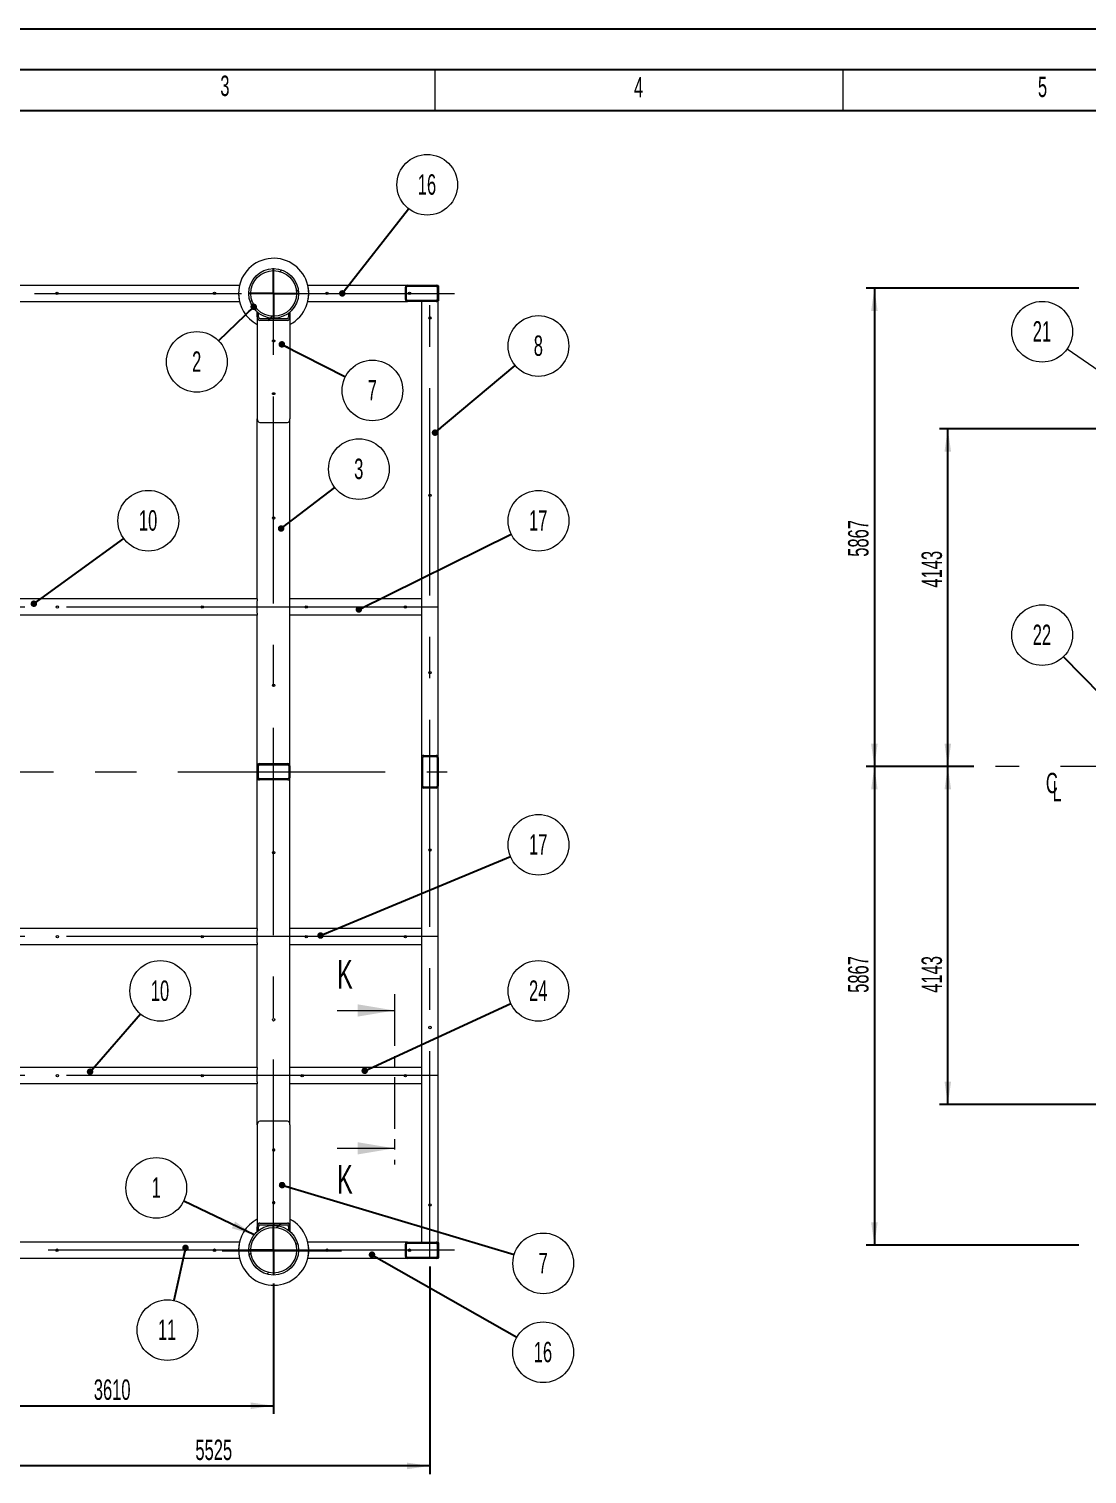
# Paper-space layout 'Sheet3' of a CAD drawing. Header units: millimetres. Extents: x 0 to 420, y 0 to 300.
# Drawn here: x 115.2 to 244.9, y 119.8 to 297 of the extents above; entities that cross this region are included whole.
import ezdxf

# ---------------------------------------------------------------- set-up
doc = ezdxf.new("R2010")
doc.units = ezdxf.units.MM
doc.linetypes.add('CENTER', pattern=[10.16, 6.35, -1.27, 1.27, -1.27])
doc.linetypes.add('CENTERX2', pattern=[20.32, 12.7, -2.54, 2.54, -2.54])
doc.layers.add('BORDER', color=7, linetype='Continuous')
doc.layers.add('DIMS', color=7, linetype='Continuous')
doc.styles.add('SLDTEXTSTYLE0', font='TXT', dxfattribs={"width": 0.605})
doc.dimstyles.new('SLDDIMSTYLE0', dxfattribs={"dimtxt": 0.18, "dimasz": 0.8, "dimexe": 0, "dimexo": 0.0625, "dimgap": 0, "dimtad": 0, "dimtih": 1, "dimtoh": 1, "dimdec": 0, "dimrnd": 1e-09, "dimzin": 0, "dimdsep": 46, "dimtxsty": 'Standard', "dimblk1": 'DOT', "dimblk2": 'DOT', "dimsah": 1, "dimcen": 0.09, "dimadec": 0, "dimazin": 0, "dimtfac": 0.8, "dimtdec": 0, "dimtofl": 0, "dimtmove": 0, "dimatfit": 3, "dimldrblk": 'DOT', "dimfxl": 1, "dimfrac": 2, "dimtolj": 1, "dimtzin": 0, "dimarcsym": 0})
doc.dimstyles.new('SLDDIMSTYLE2', dxfattribs={"dimtxt": 2.5, "dimasz": 2.8, "dimexe": 0, "dimexo": 0.0625, "dimtad": 1, "dimdec": 0, "dimlfac": 100, "dimrnd": 1e-09, "dimzin": 12, "dimdsep": 46, "dimtxsty": 'SLDTEXTSTYLE0', "dimsah": 1, "dimcen": 0.09, "dimadec": 0, "dimazin": 3, "dimtfac": 1, "dimtdec": 0, "dimtofl": 0, "dimtmove": 0, "dimatfit": 3, "dimfxl": 1, "dimfrac": 2, "dimtolj": 1, "dimtzin": 12, "dimarcsym": 0})
doc.dimstyles.new('SLDDIMSTYLE4', dxfattribs={"dimtxt": 0.18, "dimasz": 2.8, "dimexe": 0, "dimexo": 0.0625, "dimgap": 0, "dimtad": 0, "dimtih": 1, "dimtoh": 1, "dimdec": 0, "dimrnd": 1e-09, "dimzin": 0, "dimdsep": 46, "dimtxsty": 'Standard', "dimsah": 1, "dimcen": 0.09, "dimadec": 0, "dimazin": 0, "dimtfac": 2.8, "dimtdec": 0, "dimtofl": 0, "dimtmove": 0, "dimatfit": 3, "dimfxl": 1, "dimfrac": 2, "dimtolj": 1, "dimtzin": 0, "dimarcsym": 0})

# ---------------------------------------------------------------- blocks, each defined once
blk = doc.blocks.new('_D_37')
at = {"layer": 'DIMS', "transparency": 16777216}
for p, q in [((109.1, 146.26), (109.1, 127.21)), ((145.2, 143.2), (145.2, 127.21)), ((109.1, 128.21), (145.2, 128.21))]:
    blk.add_line(p, q, dxfattribs=at)
for points in [[(109.1, 128.21), (111.9, 127.81), (111.9, 128.61)], [(145.2, 128.21), (142.4, 128.61), (142.4, 127.81)]]:
    blk.add_solid(points, dxfattribs=at)
at = {"layer": 'DIMS', "transparency": 16777216, "insert": (123.16, 131.43), "char_height": 2.5, "attachment_point": 1, "style": 'SLDTEXTSTYLE0'}
blk.add_mtext('3610', dxfattribs=at)
blk = doc.blocks.new('_D_39')
at = {"layer": 'DIMS', "transparency": 16777216}
for p, q in [((109.1, 146.26), (109.1, 119.83)), ((164.35, 145.27), (164.35, 119.83)), ((164.35, 120.83), (109.1, 120.83))]:
    blk.add_line(p, q, dxfattribs=at)
for points in [[(109.1, 120.83), (111.9, 120.43), (111.9, 121.23)], [(164.35, 120.83), (161.55, 121.23), (161.55, 120.43)]]:
    blk.add_solid(points, dxfattribs=at)
at = {"layer": 'DIMS', "transparency": 16777216, "insert": (135.61, 124.05), "char_height": 2.5, "attachment_point": 1, "style": 'SLDTEXTSTYLE0'}
blk.add_mtext('5525', dxfattribs=at)
blk = doc.blocks.new('SW_NOTE_0_227')
at = {"color": 0, "linetype": 'Continuous', "lineweight": 0}
blk.add_circle((2.29, 2.93), 3.72, dxfattribs=at)
at = {"color": 0, "linetype": 'Continuous', "lineweight": 0, "insert": (2.26, 4.22), "char_height": 2.5, "attachment_point": 2, "style": 'SLDTEXTSTYLE0'}
blk.add_mtext('16', dxfattribs=at)
blk = doc.blocks.new('_Dot')
at = {"color": 0, "linetype": 'ByBlock', "lineweight": -2}
blk.add_line((-0.5, 0), (-1, 0), dxfattribs=at)
at = {"color": 0, "linetype": 'ByBlock', "const_width": 0.5}
blk.add_lwpolyline([(-0.25, 0, 1), (0.25, 0, 1)], format="xyb", close=True, dxfattribs=at)
blk = doc.blocks.new('SW_NOTE_0_230')
at = {"color": 0, "linetype": 'Continuous', "lineweight": 0}
blk.add_circle((3.23, -1.84), 3.72, dxfattribs=at)
at = {"color": 0, "linetype": 'Continuous', "lineweight": 0, "insert": (3.2, -0.56), "char_height": 2.5, "attachment_point": 2, "style": 'SLDTEXTSTYLE0'}
blk.add_mtext('16', dxfattribs=at)
blk = doc.blocks.new('SW_NOTE_0_231')
at = {"color": 0, "linetype": 'Continuous', "lineweight": 0}
blk.add_circle((2.85, 2.39), 3.72, dxfattribs=at)
at = {"color": 0, "linetype": 'Continuous', "lineweight": 0, "insert": (2.84, 3.68), "char_height": 2.5, "attachment_point": 2, "style": 'SLDTEXTSTYLE0'}
blk.add_mtext('8', dxfattribs=at)
blk = doc.blocks.new('SW_NOTE_0_233')
at = {"color": 0, "linetype": 'Continuous', "lineweight": 0}
blk.add_circle((3.32, -1.69), 3.72, dxfattribs=at)
at = {"color": 0, "linetype": 'Continuous', "lineweight": 0, "insert": (3.3, -0.41), "char_height": 2.5, "attachment_point": 2, "style": 'SLDTEXTSTYLE0'}
blk.add_mtext('7', dxfattribs=at)
blk = doc.blocks.new('SW_NOTE_0_235')
at = {"color": 0, "linetype": 'Continuous', "lineweight": 0}
blk.add_circle((-0.8, -3.64), 3.72, dxfattribs=at)
at = {"color": 0, "linetype": 'Continuous', "lineweight": 0, "insert": (-0.84, -2.35), "char_height": 2.5, "attachment_point": 2, "style": 'SLDTEXTSTYLE0'}
blk.add_mtext('11', dxfattribs=at)
blk = doc.blocks.new('SW_NOTE_0_237')
at = {"color": 0, "linetype": 'Continuous', "lineweight": 0}
blk.add_circle((3.57, -1.07), 3.72, dxfattribs=at)
at = {"color": 0, "linetype": 'Continuous', "lineweight": 0, "insert": (3.55, 0.21), "char_height": 2.5, "attachment_point": 2, "style": 'SLDTEXTSTYLE0'}
blk.add_mtext('7', dxfattribs=at)
blk = doc.blocks.new('SW_NOTE_0_240')
at = {"color": 0, "linetype": 'Continuous', "lineweight": 0}
blk.add_circle((3.01, 2.19), 3.72, dxfattribs=at)
at = {"color": 0, "linetype": 'Continuous', "lineweight": 0, "insert": (2.98, 3.47), "char_height": 2.5, "attachment_point": 2, "style": 'SLDTEXTSTYLE0'}
blk.add_mtext('10', dxfattribs=at)
blk = doc.blocks.new('SW_NOTE_0_242')
at = {"color": 0, "linetype": 'Continuous', "lineweight": 0}
blk.add_circle((2.44, 2.81), 3.72, dxfattribs=at)
at = {"color": 0, "linetype": 'Continuous', "lineweight": 0, "insert": (2.41, 4.09), "char_height": 2.5, "attachment_point": 2, "style": 'SLDTEXTSTYLE0'}
blk.add_mtext('10', dxfattribs=at)
blk = doc.blocks.new('SW_NOTE_0_244')
at = {"color": 0, "linetype": 'Continuous', "lineweight": 0}
blk.add_circle((3.44, 1.43), 3.72, dxfattribs=at)
at = {"color": 0, "linetype": 'Continuous', "lineweight": 0, "insert": (3.4, 2.72), "char_height": 2.5, "attachment_point": 2, "style": 'SLDTEXTSTYLE0'}
blk.add_mtext('17', dxfattribs=at)
blk = doc.blocks.new('SW_NOTE_0_249')
at = {"color": 0, "linetype": 'Continuous', "lineweight": 0}
blk.add_circle((-2.67, -2.59), 3.72, dxfattribs=at)
at = {"color": 0, "linetype": 'Continuous', "lineweight": 0, "insert": (-2.69, -1.31), "char_height": 2.5, "attachment_point": 2, "style": 'SLDTEXTSTYLE0'}
blk.add_mtext('2', dxfattribs=at)
blk = doc.blocks.new('SW_NOTE_0_251')
at = {"color": 0, "linetype": 'Continuous', "lineweight": 0}
blk.add_circle((-3.36, 1.61), 3.72, dxfattribs=at)
at = {"color": 0, "linetype": 'Continuous', "lineweight": 0, "insert": (-3.37, 2.9), "char_height": 2.5, "attachment_point": 2, "style": 'SLDTEXTSTYLE0'}
blk.add_mtext('1', dxfattribs=at)
blk = doc.blocks.new('SW_NOTE_0_253')
at = {"color": 0, "linetype": 'Continuous', "lineweight": 0}
blk.add_circle((3.38, 1.56), 3.72, dxfattribs=at)
at = {"color": 0, "linetype": 'Continuous', "lineweight": 0, "insert": (3.35, 2.84), "char_height": 2.5, "attachment_point": 2, "style": 'SLDTEXTSTYLE0'}
blk.add_mtext('24', dxfattribs=at)
blk = doc.blocks.new('SW_NOTE_0_254')
at = {"color": 0, "linetype": 'Continuous', "lineweight": 0}
blk.add_circle((3.34, 1.65), 3.72, dxfattribs=at)
at = {"color": 0, "linetype": 'Continuous', "lineweight": 0, "insert": (3.3, 2.93), "char_height": 2.5, "attachment_point": 2, "style": 'SLDTEXTSTYLE0'}
blk.add_mtext('17', dxfattribs=at)
blk = doc.blocks.new('SW_NOTE_0_256')
at = {"color": 0, "linetype": 'Continuous', "lineweight": 0}
blk.add_circle((2.96, 2.26), 3.72, dxfattribs=at)
at = {"color": 0, "linetype": 'Continuous', "lineweight": 0, "insert": (2.94, 3.54), "char_height": 2.5, "attachment_point": 2, "style": 'SLDTEXTSTYLE0'}
blk.add_mtext('3', dxfattribs=at)
blk = doc.blocks.new('SW_CENTERMARKSYMBOL_7')
at = {"layer": 'DIMS', "color": 0}
for p, q in [((0, 0.05), (0, 3.075)), ((-0.05, 0), (-3.075, 0)), ((0, 0), (-0.025, 0)), ((0, 0), (0, 0.025)), ((0, 0), (0, -0.025)), ((0, 0), (0.025, 0)), ((0.05, 0), (3.075, 0)), ((0, -0.05), (0, -3.075))]:
    blk.add_line(p, q, dxfattribs=at)
blk = doc.blocks.new('SW_CENTERMARKSYMBOL_9')
at = {"layer": 'DIMS', "color": 0}
for p, q in [((0, 0.05), (0, 3.075)), ((-0.05, 0), (-3.075, 0)), ((0, 0), (-0.025, 0)), ((0, 0), (0, 0.025)), ((0, 0), (0, -0.025)), ((0, 0), (0.025, 0)), ((0.05, 0), (3.075, 0)), ((0, -0.05), (0, -3.075))]:
    blk.add_line(p, q, dxfattribs=at)
blk = doc.blocks.new('_D_46')
at = {"layer": 'DIMS', "transparency": 16777216}
for p, q in [((243.88, 265.22), (217.82, 265.22)), ((218.82, 265.22), (218.82, 206.56)), ((231.02, 206.56), (217.82, 206.56))]:
    blk.add_line(p, q, dxfattribs=at)
for points in [[(218.82, 265.22), (218.42, 262.42), (219.22, 262.42)], [(218.82, 206.56), (219.22, 209.36), (218.42, 209.36)]]:
    blk.add_solid(points, dxfattribs=at)
at = {"layer": 'DIMS', "transparency": 16777216, "insert": (215.6, 232.29), "char_height": 2.5, "attachment_point": 1, "rotation": 90, "style": 'SLDTEXTSTYLE0'}
blk.add_mtext('5867', dxfattribs=at)
blk = doc.blocks.new('_D_47')
at = {"layer": 'DIMS', "transparency": 16777216}
for p, q in [((231.02, 206.56), (217.82, 206.56)), ((218.82, 206.56), (218.82, 147.89)), ((243.88, 147.89), (217.82, 147.89))]:
    blk.add_line(p, q, dxfattribs=at)
for points in [[(218.82, 206.56), (218.42, 203.76), (219.22, 203.76)], [(218.82, 147.89), (219.22, 150.69), (218.42, 150.69)]]:
    blk.add_solid(points, dxfattribs=at)
at = {"layer": 'DIMS', "transparency": 16777216, "insert": (215.6, 178.83), "char_height": 2.5, "attachment_point": 1, "rotation": 90, "style": 'SLDTEXTSTYLE0'}
blk.add_mtext('5867', dxfattribs=at)
blk = doc.blocks.new('_D_48')
at = {"layer": 'DIMS', "transparency": 16777216}
for p, q in [((266.05, 247.99), (226.82, 247.99)), ((227.82, 206.56), (227.82, 247.99)), ((231.02, 206.56), (226.82, 206.56))]:
    blk.add_line(p, q, dxfattribs=at)
for points in [[(227.82, 247.99), (227.42, 245.19), (228.22, 245.19)], [(227.82, 206.56), (228.22, 209.36), (227.42, 209.36)]]:
    blk.add_solid(points, dxfattribs=at)
at = {"layer": 'DIMS', "transparency": 16777216, "insert": (224.6, 228.51), "char_height": 2.5, "attachment_point": 1, "rotation": 90, "style": 'SLDTEXTSTYLE0'}
blk.add_mtext('4143', dxfattribs=at)
blk = doc.blocks.new('_D_49')
at = {"layer": 'DIMS', "transparency": 16777216}
for p, q in [((231.02, 206.56), (226.82, 206.56)), ((227.82, 165.13), (227.82, 206.56)), ((266.05, 165.13), (226.82, 165.13))]:
    blk.add_line(p, q, dxfattribs=at)
for points in [[(227.82, 206.56), (227.42, 203.76), (228.22, 203.76)], [(227.82, 165.13), (228.22, 167.93), (227.42, 167.93)]]:
    blk.add_solid(points, dxfattribs=at)
at = {"layer": 'DIMS', "transparency": 16777216, "insert": (224.6, 178.84), "char_height": 2.5, "attachment_point": 1, "rotation": 90, "style": 'SLDTEXTSTYLE0'}
blk.add_mtext('4143', dxfattribs=at)
blk = doc.blocks.new('SW_NOTE_0_259')
at = {"color": 0, "linetype": 'Continuous', "lineweight": 0}
blk.add_circle((-3.07, 2.11), 3.72, dxfattribs=at)
at = {"color": 0, "linetype": 'Continuous', "lineweight": 0, "insert": (-3.1, 3.4), "char_height": 2.5, "attachment_point": 2, "style": 'SLDTEXTSTYLE0'}
blk.add_mtext('21', dxfattribs=at)
blk = doc.blocks.new('SW_NOTE_0_263')
at = {"color": 0, "linetype": 'Continuous', "lineweight": 0}
blk.add_circle((-2.61, 2.66), 3.72, dxfattribs=at)
at = {"color": 0, "linetype": 'Continuous', "lineweight": 0, "insert": (-2.64, 3.94), "char_height": 2.5, "attachment_point": 2, "style": 'SLDTEXTSTYLE0'}
blk.add_mtext('22', dxfattribs=at)
blk = doc.blocks.new('SW_SYMBOL_MOD_CL')
at = {"layer": 'DIMS', "color": 0, "char_height": 776, "attachment_point": 5, "style": 'SLDTEXTSTYLE0'}
for s, insert in [('C', (400, 600)), ('L', (600, 300))]:
    blk.add_mtext(s, dxfattribs=dict(at, insert=insert))

psp = doc.layouts.new('Sheet3')

# ---------------------------------------------------------------- hatches: boundary and pattern name
at = {"linetype": 'Continuous', "lineweight": 18}
h = psp.add_hatch(dxfattribs=at)
h.set_pattern_fill('ANSI31', style=0)
edge = h.paths.add_edge_path(flags=0)
edge.add_arc((145.199, 264.574), 3.05, 0, 360)
edge = h.paths.add_edge_path(flags=0)
edge.add_arc((145.199, 264.574), 2.8, 0, 360)
h = psp.add_hatch(dxfattribs=at)
h.set_pattern_fill('ANSI31', style=0)
edge = h.paths.add_edge_path(flags=0)
edge.add_arc((161.599, 263.824), 0.25, 180, 270)
edge.add_line((161.599, 263.574), (165.099, 263.574))
edge.add_arc((165.099, 263.824), 0.25, 270, 360)
edge.add_line((165.349, 263.824), (165.349, 265.324))
edge.add_arc((165.099, 265.324), 0.25, 0, 90)
edge.add_line((165.099, 265.574), (161.599, 265.574))
edge.add_arc((161.599, 265.324), 0.25, 90, 180)
edge.add_line((161.349, 265.324), (161.349, 263.824))
edge = h.paths.add_edge_path(flags=0)
edge.add_line((161.474, 263.824), (161.474, 265.324))
edge.add_arc((161.599, 265.324), 0.125, 90, 180, ccw=False)
edge.add_line((161.599, 265.449), (165.099, 265.449))
edge.add_arc((165.099, 265.324), 0.125, 0, 90, ccw=False)
edge.add_line((165.224, 265.324), (165.224, 263.824))
edge.add_arc((165.099, 263.824), 0.125, 270, 360, ccw=False)
edge.add_line((165.099, 263.699), (161.599, 263.699))
edge.add_arc((161.599, 263.824), 0.125, 180, 270, ccw=False)
h = psp.add_hatch(dxfattribs=at)
h.set_pattern_fill('ANSI31', style=0)
edge = h.paths.add_edge_path(flags=0)
edge.add_ellipse((143.519, 261.692), major_axis=(0, -0.226), ratio=0.7071068, start_angle=270, end_angle=360, ccw=False)
edge.add_line((143.359, 261.692), (143.359, 262.141))
edge.add_arc((145.199, 264.574), 3.05, 229.02439, 232.89492, ccw=False)
edge.add_line((143.199, 262.271), (143.199, 261.692))
edge.add_ellipse((143.519, 261.692), major_axis=(0, -0.453), ratio=0.7071068, start_angle=270, end_angle=360)
edge.add_line((143.519, 261.239), (146.879, 261.239))
edge.add_ellipse((146.879, 261.692), major_axis=(0, -0.453), ratio=0.7071068, start_angle=0, end_angle=90)
edge.add_line((147.199, 261.692), (147.199, 262.271))
edge.add_arc((145.199, 264.574), 3.05, 307.10508, 310.97561, ccw=False)
edge.add_line((147.039, 262.141), (147.039, 261.692))
edge.add_ellipse((146.879, 261.692), major_axis=(0, -0.226), ratio=0.7071068, start_angle=0, end_angle=90, ccw=False)
edge.add_line((146.879, 261.465), (143.519, 261.465))
h = psp.add_hatch(dxfattribs=at)
h.set_pattern_fill('ANSI31', style=0)
edge = h.paths.add_edge_path(flags=0)
edge.add_arc((165.099, 207.674), 0.25, 0, 90)
edge.add_line((165.099, 207.924), (163.599, 207.924))
edge.add_arc((163.599, 207.674), 0.25, 90, 180)
edge.add_line((163.349, 207.674), (163.349, 204.174))
edge.add_arc((163.599, 204.174), 0.25, 180, 270)
edge.add_line((163.599, 203.924), (165.099, 203.924))
edge.add_arc((165.099, 204.174), 0.25, 270, 360)
edge.add_line((165.349, 204.174), (165.349, 207.674))
edge = h.paths.add_edge_path(flags=0)
edge.add_line((163.474, 204.174), (163.474, 207.674))
edge.add_arc((163.599, 207.674), 0.125, 90, 180, ccw=False)
edge.add_line((163.599, 207.799), (165.099, 207.799))
edge.add_arc((165.099, 207.674), 0.125, 0, 90, ccw=False)
edge.add_line((165.224, 207.674), (165.224, 204.174))
edge.add_arc((165.099, 204.174), 0.125, 270, 360, ccw=False)
edge.add_line((165.099, 204.049), (163.599, 204.049))
edge.add_arc((163.599, 204.174), 0.125, 180, 270, ccw=False)
h = psp.add_hatch(dxfattribs=at)
h.set_pattern_fill('ANSI31', style=0)
edge = h.paths.add_edge_path(flags=0)
edge.add_arc((143.449, 205.174), 0.25, 180, 270)
edge.add_line((143.449, 204.924), (146.949, 204.924))
edge.add_arc((146.949, 205.174), 0.25, 270, 360)
edge.add_line((147.199, 205.174), (147.199, 206.674))
edge.add_arc((146.949, 206.674), 0.25, 0, 90)
edge.add_line((146.949, 206.924), (143.449, 206.924))
edge.add_arc((143.449, 206.674), 0.25, 90, 180)
edge.add_line((143.199, 206.674), (143.199, 205.174))
edge = h.paths.add_edge_path(flags=0)
edge.add_line((143.324, 205.174), (143.324, 206.674))
edge.add_arc((143.449, 206.674), 0.125, 90, 180, ccw=False)
edge.add_line((143.449, 206.799), (146.949, 206.799))
edge.add_arc((146.949, 206.674), 0.125, 0, 90, ccw=False)
edge.add_line((147.074, 206.674), (147.074, 205.174))
edge.add_arc((146.949, 205.174), 0.125, 270, 360, ccw=False)
edge.add_line((146.949, 205.049), (143.449, 205.049))
edge.add_arc((143.449, 205.174), 0.125, 180, 270, ccw=False)
h = psp.add_hatch(dxfattribs=at)
h.set_pattern_fill('ANSI31', style=0)
edge = h.paths.add_edge_path(flags=0)
edge.add_ellipse((146.879, 150.156), major_axis=(0, -0.226), ratio=0.7071068, start_angle=90, end_angle=180, ccw=False)
edge.add_line((147.039, 150.156), (147.039, 149.706))
edge.add_arc((145.199, 147.274), 3.05, 49.02439, 52.89492, ccw=False)
edge.add_line((147.199, 149.576), (147.199, 150.156))
edge.add_ellipse((146.879, 150.156), major_axis=(0, -0.453), ratio=0.7071068, start_angle=90, end_angle=180)
edge.add_line((146.879, 150.608), (143.519, 150.608))
edge.add_ellipse((143.519, 150.156), major_axis=(0, -0.453), ratio=0.7071068, start_angle=180, end_angle=270)
edge.add_line((143.199, 150.156), (143.199, 149.576))
edge.add_arc((145.199, 147.274), 3.05, 127.10508, 130.97561, ccw=False)
edge.add_line((143.359, 149.706), (143.359, 150.156))
edge.add_ellipse((143.519, 150.156), major_axis=(0, -0.226), ratio=0.7071068, start_angle=180, end_angle=270, ccw=False)
edge.add_line((143.519, 150.382), (146.879, 150.382))
h = psp.add_hatch(dxfattribs=at)
h.set_pattern_fill('ANSI31', style=0)
edge = h.paths.add_edge_path(flags=0)
edge.add_arc((145.199, 147.274), 3.05, 0, 360)
edge = h.paths.add_edge_path(flags=0)
edge.add_arc((145.199, 147.274), 2.8, 0, 360)
h = psp.add_hatch(dxfattribs=at)
h.set_pattern_fill('ANSI31', style=0)
edge = h.paths.add_edge_path(flags=0)
edge.add_arc((161.599, 146.524), 0.25, 180, 270)
edge.add_line((161.599, 146.274), (165.099, 146.274))
edge.add_arc((165.099, 146.524), 0.25, 270, 360)
edge.add_line((165.349, 146.524), (165.349, 148.024))
edge.add_arc((165.099, 148.024), 0.25, 0, 90)
edge.add_line((165.099, 148.274), (161.599, 148.274))
edge.add_arc((161.599, 148.024), 0.25, 90, 180)
edge.add_line((161.349, 148.024), (161.349, 146.524))
edge = h.paths.add_edge_path(flags=0)
edge.add_line((161.474, 146.524), (161.474, 148.024))
edge.add_arc((161.599, 148.024), 0.125, 90, 180, ccw=False)
edge.add_line((161.599, 148.149), (165.099, 148.149))
edge.add_arc((165.099, 148.024), 0.125, 0, 90, ccw=False)
edge.add_line((165.224, 148.024), (165.224, 146.524))
edge.add_arc((165.099, 146.524), 0.125, 270, 360, ccw=False)
edge.add_line((165.099, 146.399), (161.599, 146.399))
edge.add_arc((161.599, 146.524), 0.125, 180, 270, ccw=False)

# ---------------------------------------------------------------- linework, layer by layer
at = {"color": 7, "linetype": 'Continuous', "lineweight": 18}
for p, q in [((110.849, 265.574), (141.017, 265.574)), ((140.965, 265.324), (140.967, 265.335)), ((149.381, 265.574), (161.599, 265.574)), ((161.349, 263.824), (161.349, 265.324)), ((161.474, 263.824), (161.474, 265.324)), ((161.599, 265.574), (165.099, 265.574)), ((161.599, 265.449), (165.099, 265.449)), ((165.099, 265.574), (165.349, 265.574)), ((165.224, 265.324), (165.224, 263.824)), ((165.349, 265.324), (165.349, 265.574)), ((165.409, 265.494), (165.349, 265.494)), ((165.349, 265.324), (165.349, 263.824)), ((165.409, 265.494), (165.409, 265.294)), ((165.409, 265.294), (165.409, 263.854)), ((110.849, 263.574), (141.017, 263.574)), ((143.199, 261.692), (143.199, 262.271)), ((147.199, 262.271), (147.199, 261.692)), ((149.381, 263.574), (161.599, 263.574)), ((165.099, 263.699), (161.599, 263.699)), ((165.099, 263.574), (161.599, 263.574)), ((163.349, 227.124), (163.349, 263.574)), ((165.349, 263.574), (165.099, 263.574)), ((165.349, 263.574), (165.349, 263.824)), ((165.409, 263.654), (165.349, 263.654)), ((165.349, 207.674), (165.349, 263.574)), ((165.409, 263.854), (165.409, 263.654)), ((143.199, 261.692), (143.199, 249.198)), ((143.359, 261.692), (143.359, 262.141)), ((146.879, 261.465), (143.519, 261.465)), ((146.879, 261.239), (143.519, 261.239)), ((147.039, 262.141), (147.039, 261.692)), ((147.199, 261.692), (147.199, 249.198)), ((143.199, 227.124), (143.199, 249.198)), ((143.519, 248.745), (146.879, 248.745)), ((147.199, 227.124), (147.199, 249.198)), ((143.199, 227.124), (92.339, 227.124)), ((143.199, 227.124), (143.199, 226.874)), ((143.199, 225.374), (143.199, 226.874)), ((163.349, 227.124), (147.199, 227.124)), ((147.199, 226.874), (147.199, 227.124)), ((147.199, 225.374), (147.199, 226.874)), ((163.349, 226.874), (163.349, 227.124)), ((163.349, 225.374), (163.349, 226.874)), ((143.199, 225.124), (92.339, 225.124)), ((143.199, 225.374), (143.199, 225.124)), ((143.199, 206.674), (143.199, 225.124)), ((147.199, 225.124), (147.199, 225.374)), ((147.199, 206.674), (147.199, 225.124)), ((163.349, 225.124), (147.199, 225.124)), ((163.349, 225.124), (163.349, 225.374)), ((163.349, 207.674), (163.349, 225.124)), ((163.349, 204.174), (163.349, 207.674)), ((163.474, 204.174), (163.474, 207.674)), ((163.599, 207.924), (165.099, 207.924)), ((163.599, 207.799), (165.099, 207.799)), ((165.224, 207.674), (165.224, 204.174)), ((165.349, 207.674), (165.349, 204.174)), ((143.199, 205.174), (143.199, 206.674)), ((143.324, 205.174), (143.324, 206.674)), ((143.449, 206.924), (146.949, 206.924)), ((143.449, 206.799), (146.949, 206.799)), ((147.074, 206.674), (147.074, 205.174)), ((147.199, 206.674), (147.199, 205.174)), ((143.199, 186.724), (143.199, 205.174)), ((146.949, 205.049), (143.449, 205.049)), ((146.949, 204.924), (143.449, 204.924)), ((147.199, 186.724), (147.199, 205.174)), ((163.349, 186.724), (163.349, 204.174)), ((165.099, 204.049), (163.599, 204.049)), ((165.099, 203.924), (163.599, 203.924)), ((165.349, 148.274), (165.349, 204.174)), ((143.199, 186.724), (92.339, 186.724)), ((143.199, 186.724), (143.199, 186.474)), ((143.199, 184.974), (143.199, 186.474)), ((163.349, 186.724), (147.199, 186.724)), ((147.199, 186.474), (147.199, 186.724)), ((147.199, 184.974), (147.199, 186.474)), ((163.349, 186.474), (163.349, 186.724)), ((163.349, 184.974), (163.349, 186.474)), ((143.199, 184.724), (92.339, 184.724)), ((143.199, 184.974), (143.199, 184.724)), ((143.199, 169.674), (143.199, 184.724)), ((147.199, 184.724), (147.199, 184.974)), ((147.199, 162.65), (147.199, 184.724)), ((163.349, 184.724), (147.199, 184.724)), ((163.349, 184.724), (163.349, 184.974)), ((163.349, 148.274), (163.349, 184.724)), ((152.995, 176.665), (159.995, 176.665)), ((143.199, 169.674), (92.339, 169.674)), ((143.199, 169.674), (143.199, 169.424)), ((143.199, 167.924), (143.199, 169.424)), ((163.349, 169.674), (147.199, 169.674)), ((143.199, 167.674), (92.339, 167.674)), ((143.199, 167.924), (143.199, 167.674)), ((143.199, 162.65), (143.199, 167.674)), ((163.349, 167.674), (147.199, 167.674)), ((146.879, 163.102), (143.519, 163.102)), ((143.199, 162.65), (143.199, 150.156)), ((147.199, 162.65), (147.199, 150.156)), ((152.995, 159.766), (159.995, 159.766)), ((143.519, 150.608), (146.879, 150.608)), ((143.199, 149.576), (143.199, 150.156)), ((143.359, 149.706), (143.359, 150.156)), ((143.519, 150.382), (146.879, 150.382)), ((147.039, 150.156), (147.039, 149.706)), ((147.199, 150.156), (147.199, 149.576)), ((141.017, 148.274), (110.849, 148.274)), ((140.965, 148.024), (140.967, 148.035)), ((161.599, 148.274), (149.381, 148.274)), ((161.349, 146.524), (161.349, 148.024)), ((161.474, 146.524), (161.474, 148.024)), ((161.599, 148.274), (165.099, 148.274)), ((161.599, 148.149), (165.099, 148.149)), ((165.099, 148.274), (165.349, 148.274)), ((165.224, 148.024), (165.224, 146.524)), ((165.349, 148.274), (165.349, 148.024)), ((165.409, 148.194), (165.349, 148.194)), ((165.349, 148.024), (165.349, 146.524)), ((165.409, 148.194), (165.409, 147.994)), ((165.409, 147.994), (165.409, 146.554)), ((141.017, 146.274), (110.849, 146.274)), ((161.599, 146.274), (149.381, 146.274)), ((165.099, 146.399), (161.599, 146.399)), ((165.099, 146.274), (161.599, 146.274)), ((165.349, 146.274), (165.099, 146.274)), ((165.349, 146.524), (165.349, 146.274)), ((165.409, 146.354), (165.349, 146.354)), ((165.409, 146.554), (165.409, 146.354))]:
    psp.add_line(p, q, dxfattribs=at)
at = {"color": 7, "linetype": 'Continuous', "lineweight": 0}
psp.add_line((242.453, 257.768), (247.01, 254.632), dxfattribs=at)
at = {"color": 7, "linetype": 'CENTER', "lineweight": 18}
psp.add_line((159.995, 178.665), (159.995, 157.766), dxfattribs=at)
at = {"color": 7, "linetype": 'Continuous', "lineweight": 18, "flags": 128}
for points in [[(145.199, 258.846), (145.222, 258.845), (145.244, 258.841), (145.266, 258.835), (145.285, 258.827), (145.303, 258.817), (145.318, 258.804), (145.331, 258.791), (145.34, 258.776), (145.346, 258.76), (145.349, 258.744), (145.348, 258.728), (145.344, 258.712), (145.336, 258.697), (145.325, 258.682), (145.311, 258.67), (145.295, 258.658), (145.276, 258.649), (145.255, 258.642), (145.233, 258.637), (145.211, 258.634), (145.188, 258.634), (145.165, 258.637), (145.143, 258.642), (145.123, 258.649), (145.104, 258.658), (145.087, 258.67), (145.073, 258.682), (145.062, 258.697), (145.055, 258.712), (145.05, 258.728), (145.049, 258.744), (145.052, 258.76), (145.058, 258.776), (145.067, 258.791), (145.08, 258.804), (145.095, 258.817), (145.113, 258.827), (145.133, 258.835), (145.154, 258.841), (145.176, 258.845), (145.199, 258.846)], [(145.326, 258.797), (145.325, 258.796), (145.311, 258.783), (145.295, 258.771), (145.276, 258.762), (145.255, 258.755), (145.233, 258.75), (145.211, 258.747), (145.188, 258.747), (145.165, 258.75), (145.143, 258.755), (145.123, 258.762), (145.104, 258.771), (145.087, 258.783), (145.073, 258.796), (145.072, 258.797)], [(145.199, 252.387), (145.222, 252.386), (145.244, 252.382), (145.266, 252.376), (145.285, 252.368), (145.303, 252.357), (145.318, 252.345), (145.331, 252.332), (145.34, 252.317), (145.346, 252.301), (145.349, 252.285), (145.348, 252.269), (145.344, 252.253), (145.336, 252.237), (145.325, 252.223), (145.311, 252.21), (145.295, 252.199), (145.276, 252.19), (145.255, 252.182), (145.233, 252.178), (145.211, 252.175), (145.188, 252.175), (145.165, 252.178), (145.143, 252.182), (145.123, 252.19), (145.104, 252.199), (145.087, 252.21), (145.073, 252.223), (145.062, 252.237), (145.055, 252.253), (145.05, 252.269), (145.049, 252.285), (145.052, 252.301), (145.058, 252.317), (145.067, 252.332), (145.08, 252.345), (145.095, 252.357), (145.113, 252.368), (145.133, 252.376), (145.154, 252.382), (145.176, 252.386), (145.199, 252.387)], [(145.326, 252.337), (145.325, 252.336), (145.311, 252.323), (145.295, 252.312), (145.276, 252.303), (145.255, 252.296), (145.233, 252.291), (145.211, 252.288), (145.188, 252.288), (145.165, 252.291), (145.143, 252.296), (145.123, 252.303), (145.104, 252.312), (145.087, 252.323), (145.073, 252.336), (145.072, 252.337)], [(145.199, 159.461), (145.222, 159.462), (145.244, 159.465), (145.266, 159.472), (145.285, 159.48), (145.303, 159.49), (145.318, 159.502), (145.331, 159.516), (145.34, 159.531), (145.346, 159.546), (145.349, 159.563), (145.348, 159.579), (145.344, 159.595), (145.336, 159.61), (145.325, 159.624), (145.311, 159.637), (145.295, 159.648), (145.276, 159.658), (145.255, 159.665), (145.233, 159.67), (145.211, 159.672), (145.188, 159.672), (145.165, 159.67), (145.143, 159.665), (145.123, 159.658), (145.104, 159.648), (145.087, 159.637), (145.073, 159.624), (145.062, 159.61), (145.055, 159.595), (145.05, 159.579), (145.049, 159.563), (145.052, 159.546), (145.058, 159.531), (145.067, 159.516), (145.08, 159.502), (145.095, 159.49), (145.113, 159.48), (145.133, 159.472), (145.154, 159.465), (145.176, 159.462), (145.199, 159.461)], [(145.326, 159.51), (145.325, 159.511), (145.311, 159.524), (145.295, 159.535), (145.276, 159.545), (145.255, 159.552), (145.233, 159.557), (145.211, 159.559), (145.188, 159.559), (145.165, 159.557), (145.143, 159.552), (145.123, 159.545), (145.104, 159.535), (145.087, 159.524), (145.073, 159.511), (145.072, 159.51)], [(145.199, 153.001), (145.222, 153.003), (145.244, 153.006), (145.266, 153.012), (145.285, 153.021), (145.303, 153.031), (145.318, 153.043), (145.331, 153.057), (145.34, 153.072), (145.346, 153.087), (145.349, 153.103), (145.348, 153.12), (145.344, 153.135), (145.336, 153.151), (145.325, 153.165), (145.311, 153.178), (145.295, 153.189), (145.276, 153.199), (145.255, 153.206), (145.233, 153.211), (145.211, 153.213), (145.188, 153.213), (145.165, 153.211), (145.143, 153.206), (145.123, 153.199), (145.104, 153.189), (145.087, 153.178), (145.073, 153.165), (145.062, 153.151), (145.055, 153.135), (145.05, 153.12), (145.049, 153.103), (145.052, 153.087), (145.058, 153.072), (145.067, 153.057), (145.08, 153.043), (145.095, 153.031), (145.113, 153.021), (145.133, 153.012), (145.154, 153.006), (145.176, 153.003), (145.199, 153.001)], [(145.326, 153.051), (145.325, 153.052), (145.311, 153.065), (145.295, 153.076), (145.276, 153.085), (145.255, 153.093), (145.233, 153.097), (145.211, 153.1), (145.188, 153.1), (145.165, 153.097), (145.143, 153.093), (145.123, 153.085), (145.104, 153.076), (145.087, 153.065), (145.073, 153.052), (145.072, 153.051)]]:
    psp.add_lwpolyline(points, dxfattribs=at)
at = {"color": 7, "linetype": 'Continuous', "lineweight": 18}
for centre, radius in [((145.199, 264.574), 3.05), ((145.199, 264.574), 2.8), ((118.649, 264.574), 0.15), ((137.949, 264.574), 0.15), ((151.749, 264.574), 0.15), ((161.849, 264.574), 0.15), ((164.349, 261.574), 0.15), ((164.349, 239.824), 0.15), ((145.199, 237.024), 0.15), ((118.699, 226.124), 0.15), ((136.449, 226.124), 0.15), ((149.199, 226.124), 0.15), ((161.349, 226.124), 0.15), ((164.349, 218.074), 0.15), ((145.199, 216.524), 0.15), ((145.199, 196.024), 0.15), ((164.349, 196.324), 0.15), ((118.699, 185.724), 0.15), ((136.449, 185.724), 0.15), ((149.199, 185.724), 0.15), ((161.349, 185.724), 0.15), ((145.199, 175.524), 0.15), ((164.349, 174.574), 0.15), ((118.699, 168.674), 0.15), ((136.449, 168.674), 0.15), ((148.699, 168.674), 0.15), ((161.349, 168.674), 0.15), ((164.349, 152.824), 0.15), ((145.199, 147.274), 3.05), ((145.199, 147.274), 2.8), ((118.649, 147.274), 0.15), ((137.949, 147.274), 0.15), ((151.749, 147.274), 0.15), ((161.849, 147.274), 0.15)]:
    psp.add_circle(centre, radius, dxfattribs=at)
for centre, radius, start, end in [((145.199, 264.574), 4.3, 297.71775, 180), ((145.199, 264.574), 4.3, 169.95517, 190.04483), ((145.199, 264.574), 4.3, 180, 242.28225), ((145.199, 264.574), 4.3, 349.95517, 10.04483), ((161.599, 265.324), 0.25, 90, 180), ((161.599, 265.324), 0.125, 90, 180), ((165.099, 265.324), 0.25, 0, 90), ((165.099, 265.324), 0.125, 0, 90), ((145.199, 264.574), 3.05, 229.02439, 232.89492), ((145.199, 264.574), 3.05, 307.10508, 310.97561), ((161.599, 263.824), 0.25, 180, 270), ((161.599, 263.824), 0.125, 180, 270), ((165.099, 263.824), 0.25, 270, 0), ((165.099, 263.824), 0.125, 270, 0), ((145.141, 261.451), 0.0926, 125.89083, 170.988), ((145.187, 261.625), 0.161, 224.49006, 261.91528), ((145.211, 261.625), 0.161, 278.08472, 315.50993), ((145.256, 261.45), 0.0939, 9.34141, 53.77976), ((163.599, 207.674), 0.25, 90, 180), ((163.599, 207.674), 0.125, 90, 180), ((165.099, 207.674), 0.25, 0, 90), ((165.099, 207.674), 0.125, 0, 90), ((143.449, 206.674), 0.25, 90, 180), ((143.449, 206.674), 0.125, 90, 180), ((146.949, 206.674), 0.25, 0, 90), ((146.949, 206.674), 0.125, 0, 90), ((143.449, 205.174), 0.25, 180, 270), ((143.449, 205.174), 0.125, 180, 270), ((146.949, 205.174), 0.25, 270, 0), ((146.949, 205.174), 0.125, 270, 0), ((163.599, 204.174), 0.25, 180, 270), ((163.599, 204.174), 0.125, 180, 270), ((165.099, 204.174), 0.25, 270, 0), ((165.099, 204.174), 0.125, 270, 0), ((145.199, 147.274), 4.3, 180, 62.28225), ((145.199, 147.274), 4.3, 117.71775, 180), ((145.199, 147.274), 3.05, 127.10508, 130.97561), ((145.141, 150.397), 0.0926, 189.012, 234.10917), ((145.187, 150.222), 0.161, 98.08472, 135.50994), ((145.211, 150.222), 0.161, 44.49007, 81.91528), ((145.256, 150.397), 0.0939, 306.22024, 350.65859), ((145.199, 147.274), 3.05, 49.02439, 52.89492), ((145.199, 147.274), 4.3, 169.95517, 190.04483), ((145.199, 147.274), 4.3, 349.95517, 10.04483), ((161.599, 148.024), 0.25, 90, 180), ((161.599, 148.024), 0.125, 90, 180), ((165.099, 148.024), 0.25, 0, 90), ((165.099, 148.024), 0.125, 0, 90), ((161.599, 146.524), 0.25, 180, 270), ((161.599, 146.524), 0.125, 180, 270), ((165.099, 146.524), 0.25, 270, 0), ((165.099, 146.524), 0.125, 270, 0)]:
    psp.add_arc(centre, radius, start, end, dxfattribs=at)
for centre, major_axis, start_param, end_param in [((143.519, 261.692), (0, -0.453), 4.712389, 6.2831853), ((143.519, 261.692), (0, -0.226), 4.712389, 6.2831853), ((146.879, 261.692), (0, -0.226), 0, 1.5707963), ((146.879, 261.692), (0, -0.453), 0, 1.5707963), ((143.519, 249.198), (0, -0.453), 4.712389, 6.2831853), ((146.879, 249.198), (0, -0.453), 0, 1.5707963), ((143.519, 162.65), (0, -0.453), 3.1415927, 4.712389), ((146.879, 162.65), (0, -0.453), 1.5707963, 3.1415927), ((143.519, 150.156), (0, -0.453), 3.1415927, 4.712389), ((146.879, 150.156), (0, -0.453), 1.5707963, 3.1415927), ((143.519, 150.156), (0, -0.226), 3.1415927, 4.712389), ((146.879, 150.156), (0, -0.226), 1.5707963, 3.1415927)]:
    psp.add_ellipse(centre, major_axis=major_axis, ratio=0.7071068, start_param=start_param, end_param=end_param, dxfattribs=at)
for points in [[(159.995, 176.665), (155.495, 177.415), (155.495, 175.915)], [(159.995, 159.766), (155.495, 160.516), (155.495, 159.016)]]:
    psp.add_solid(points, dxfattribs=at)
at = {"layer": 'BORDER'}
for p, q in [((0, 297), (420, 297)), ((415, 292), (15, 292))]:
    psp.add_line(p, q, dxfattribs=at)
at = {"layer": 'BORDER', "lineweight": 18}
for p, q in [((165, 287), (165, 292)), ((215, 287), (215, 292))]:
    psp.add_line(p, q, dxfattribs=at)
at = {"layer": 'BORDER', "lineweight": 25}
psp.add_line((20, 287), (410, 287), dxfattribs=at)
at = {"layer": 'DIMS', "linetype": 'CENTERX2', "lineweight": 18, "ltscale": 2}
for p, q in [((145.199, 145.274), (145.199, 266.574)), ((75.233, 264.574), (142.965, 264.574)), ((147.433, 264.574), (167.349, 264.574)), ((164.349, 146.274), (164.349, 265.574)), ((145.199, 226.124), (72.999, 226.124)), ((165.349, 226.124), (145.199, 226.124)), ((52.193, 205.924), (166.456, 205.924)), ((267.046, 206.555), (233.676, 206.555)), ((145.199, 185.724), (72.999, 185.724)), ((165.349, 185.724), (145.199, 185.724)), ((145.199, 168.674), (72.999, 168.674)), ((165.349, 168.674), (145.199, 168.674)), ((142.965, 147.274), (75.233, 147.274)), ((167.349, 147.274), (147.433, 147.274))]:
    psp.add_line(p, q, dxfattribs=at)
at = {"layer": 'DIMS'}
psp.add_line((138.907, 147.244), (153.511, 147.244), dxfattribs=at)

# ---------------------------------------------------------------- block references
at = {"color": 7, "linetype": 'Continuous', "lineweight": 0}
for name, p in [('SW_NOTE_0_227', (161.728, 274.96)), ('SW_NOTE_0_259', (242.453, 257.768)), ('SW_NOTE_0_231', (174.8, 255.735)), ('SW_NOTE_0_249', (138.457, 258.771)), ('SW_NOTE_0_233', (153.985, 254.365)), ('SW_NOTE_0_256', (152.689, 240.774)), ('SW_NOTE_0_240', (126.83, 234.52)), ('SW_NOTE_0_254', (174.316, 235.055)), ('SW_NOTE_0_263', (241.994, 220.026)), ('SW_NOTE_0_244', (174.216, 195.546)), ('SW_NOTE_0_242', (128.863, 176.251)), ('SW_NOTE_0_253', (174.27, 177.507)), ('SW_NOTE_0_251', (134.175, 153.303)), ('SW_NOTE_0_237', (174.671, 146.733)), ('SW_NOTE_0_235', (132.981, 141.121)), ('SW_NOTE_0_230', (175.003, 136.602))]:
    psp.add_blockref(name, p, dxfattribs=at)
at = {"color": 7, "linetype": 'Continuous', "lineweight": 0, "xscale": 0.003222669349429913, "yscale": 0.003222669349429913, "zscale": 0.003222669349429913}
psp.add_blockref('SW_SYMBOL_MOD_CL', (239.281, 202.599), dxfattribs=at)
at = {"layer": 'DIMS'}
for name, p in [('SW_CENTERMARKSYMBOL_9', (145.199, 264.574)), ('SW_CENTERMARKSYMBOL_7', (145.199, 147.274))]:
    psp.add_blockref(name, p, dxfattribs=at)

# ---------------------------------------------------------------- texts
at = {"color": 7, "linetype": 'Continuous', "char_height": 3.5, "attachment_point": 1, "style": 'SLDTEXTSTYLE0'}
for insert in [(152.995, 182.851), (152.995, 157.706)]:
    psp.add_mtext('K', dxfattribs=dict(at, insert=insert))
at = {"layer": 'BORDER', "char_height": 2.5, "attachment_point": 1, "style": 'SLDTEXTSTYLE0'}
for s, insert in [('3', (138.663, 291.275)), ('4', (189.366, 291.118)), ('5', (238.865, 291.15))]:
    psp.add_mtext(s, dxfattribs=dict(at, insert=insert))

# ---------------------------------------------------------------- dimensions: what is measured, and where the dimension line sits
at = {"layer": 'DIMS'}
for base, p1, p2, angle, picture, middle in [((218.822429963, 206.555375588), (244.882429963, 265.220375588), (232.017105713, 206.555375588), 90, '_D_46', (218.822429963, 236.106237657)), ((227.818, 247.985), (232.017, 206.555), (267.046, 247.985), 90, '_D_48', (227.818, 232.334)), ((218.822429963, 147.890375588), (232.017105713, 206.555375588), (244.882429963, 147.890375588), 90, '_D_47', (218.822429963, 182.646747565)), ((227.818, 206.555), (267.046, 165.125), (232.017, 206.555), 90, '_D_49', (227.818, 182.655)), ((109.099, 120.828), (164.349, 146.274), (109.099, 147.259), 0, '_D_39', (139.429, 120.828))]:
    dim = psp.add_linear_dim(base=base, p1=p1, p2=p2, angle=angle, dimstyle='SLDDIMSTYLE2', dxfattribs=at)
    dim.commit()
    dim.dimension.update_dxf_attribs({"geometry": picture, "text_midpoint": middle, "dimtype": 160})
dim = psp.add_linear_dim(base=(145.199, 128.209), p1=(109.099, 147.259), p2=(145.199, 144.199), dimstyle='SLDDIMSTYLE2', dxfattribs=at)
dim.commit()
dim.dimension.update_dxf_attribs({"geometry": '_D_37', "text_midpoint": (126.976, 128.209), "dimtype": 160})

# ---------------------------------------------------------------- leaders
at = {"color": 7, "linetype": 'Continuous', "lineweight": 0}
for points, dimstyle in [([(153.608, 264.573), (161.728, 274.96)], 'SLDDIMSTYLE0'), ([(142.752, 262.935), (138.457, 258.771)], 'SLDDIMSTYLE0'), ([(146.207, 258.327), (153.985, 254.365)], 'SLDDIMSTYLE0'), ([(164.975, 247.502), (174.8, 255.735)], 'SLDDIMSTYLE0'), ([(146.115, 235.751), (152.689, 240.774)], 'SLDDIMSTYLE0'), ([(115.813, 226.532), (126.83, 234.52)], 'SLDDIMSTYLE0'), ([(155.639, 225.823), (174.316, 235.055)], 'SLDDIMSTYLE0'), ([(254.401, 207.38), (241.994, 220.026)], 'SLDDIMSTYLE0'), ([(150.947, 185.85), (174.216, 195.546)], 'SLDDIMSTYLE0'), ([(156.36, 169.273), (174.27, 177.507)], 'SLDDIMSTYLE0'), ([(122.699, 169.156), (128.863, 176.251)], 'SLDDIMSTYLE0'), ([(146.234, 155.257), (174.671, 146.733)], 'SLDDIMSTYLE0'), ([(142.803, 149.161), (134.175, 153.303)], 'SLDDIMSTYLE4'), ([(134.399, 147.563), (132.981, 141.121)], 'SLDDIMSTYLE0'), ([(157.252, 146.722), (175.003, 136.602)], 'SLDDIMSTYLE0')]:
    psp.add_leader(points, dimstyle=dimstyle, dxfattribs=at)

doc.saveas('drawing.dxf')
